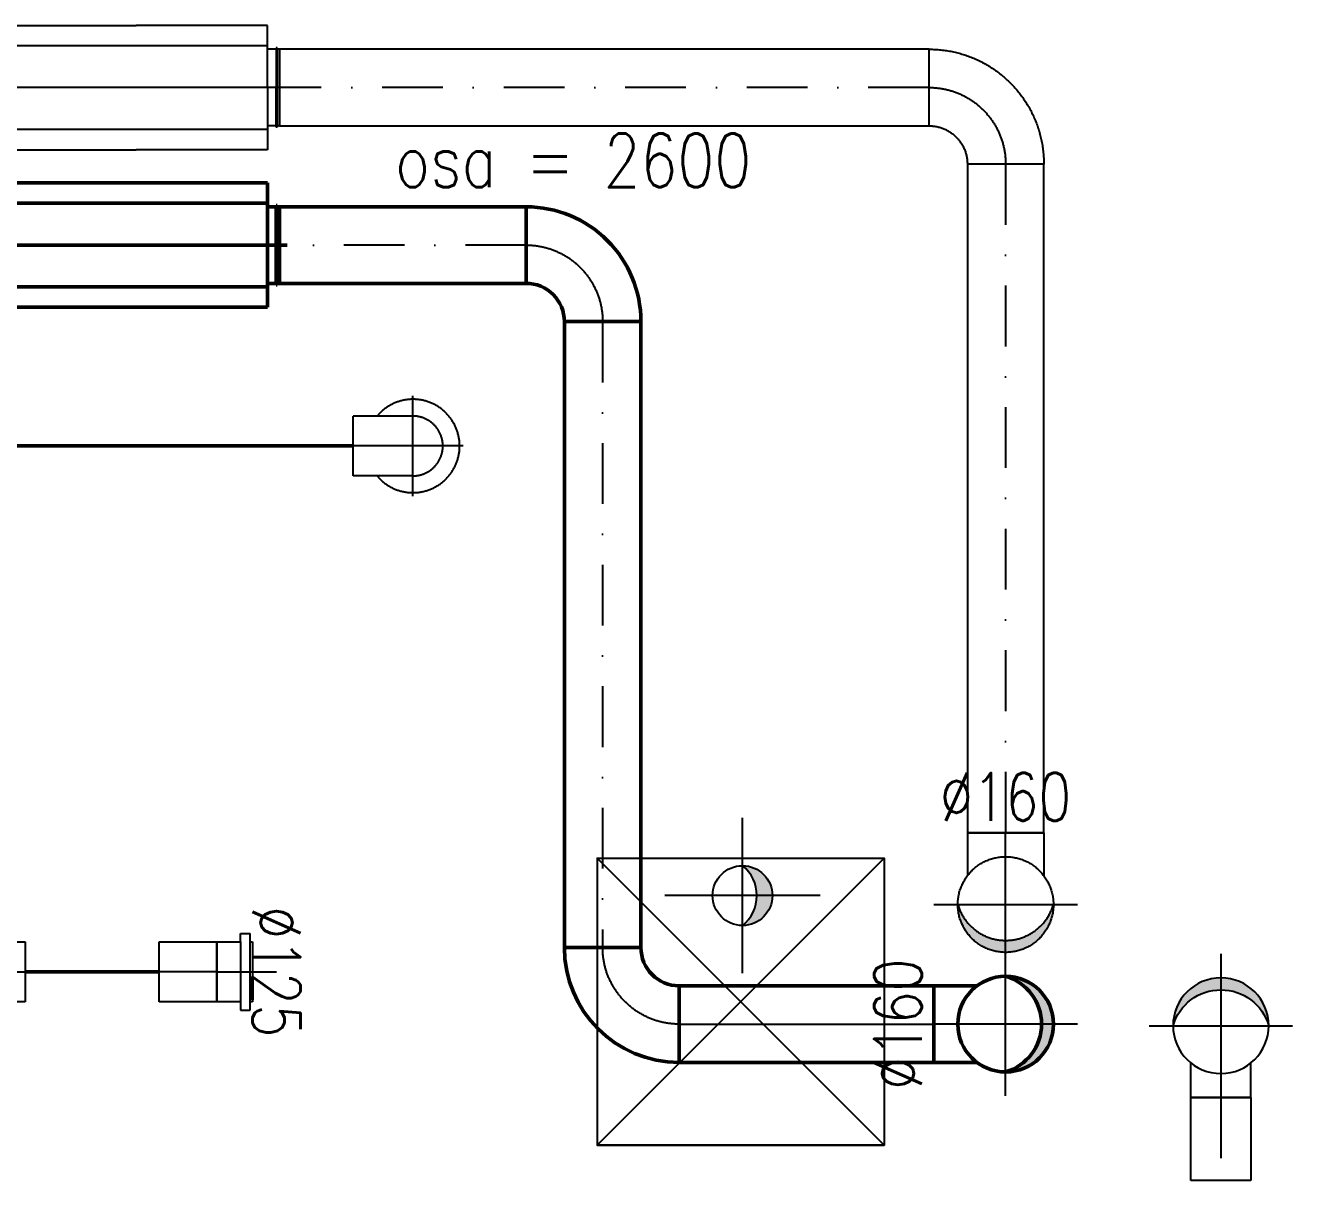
# Model space of a CAD drawing. Header units: millimetres. Extents: x -5302 to 21798, y 60636 to 66330.
# Drawn here: x 19149 to 21798, y 62703 to 65119 of the extents above; entities that cross this region are included whole.
import ezdxf
from ezdxf.enums import TextEntityAlignment as Align

# ---------------------------------------------------------------- set-up
doc = ezdxf.new("R2010")
doc.units = ezdxf.units.MM
doc.header["$LTSCALE"] = 10
for name, pattern in [('_aa', [1.4, 0.5, -0.2, 0.5, -0.2]), ('DASHDOT', [25.4, 12.7, -6.35, 0, -6.35]), ('DASHED', [19.05, 12.7, -6.35]), ('KOLEJE', [0])]:
    doc.linetypes.add(name, pattern=pattern)
doc.layers.get('0').update_dxf_attribs({"color": 3})
doc.layers.add('V-flexo_osy', color=3, linetype='KOLEJE', lineweight=50)
doc.layers.add('V-tvarovky', color=3, linetype='Continuous', lineweight=50)
for name, color, linetype in [('V-tvarovky-popis', 3, 'Continuous'), ('VZT_DIGESTOR', 3, 'Continuous'), ('VZT_EXHAUST', 3, '_aa'), ('VZT_EXHAUST-popis', 3, 'Continuous')]:
    doc.layers.add(name, color=color, linetype=linetype)
doc.styles.add('ROMANS', font='romans.shx', dxfattribs={"width": 0.8})
doc.styles.get("Standard").update_dxf_attribs({"font": 'simplex.shx', "width": 0.8})
doc.linetypes.add('KOLEJE_2', pattern='A,2,[141,CADKON.SHX,S=3,R=0,X=0,Y=0],1.5', length=3.5)

# ---------------------------------------------------------------- blocks, each defined once
blk = doc.blocks.new('*U116')
at = {"linetype": 'ByBlock', "lineweight": -2, "ltscale": 2000}
blk.add_hatch(color=0, dxfattribs=at).paths.add_polyline_path([(0, 100, 0.41421356), (-100, 0, 0.41421356), (0, -100, -0.750012)])
at = {"color": 2, "linetype": 'DASHDOT', "lineweight": 25, "ltscale": 2000}
for p, q in [((0, 150), (0, -150)), ((-150, 0), (150, 0))]:
    blk.add_line(p, q, dxfattribs=at)
at = {"color": 0, "linetype": 'ByBlock', "lineweight": -2, "ltscale": 2000}
for p, q in [((150, 80), (60, 80)), ((150, -80), (150, 80)), ((150, -80), (60, -80))]:
    blk.add_line(p, q, dxfattribs=at)
blk.add_circle((0, 0), 100, dxfattribs=at)
blk.add_arc((29.165, 0), 104.166, 106.259325, 253.740675, dxfattribs=at)
blk = doc.blocks.new('*U117', base_point=(150, -80))
at = {"linetype": 'ByBlock', "lineweight": -2, "ltscale": 2000}
blk.add_hatch(color=0, dxfattribs=at).paths.add_polyline_path([(0, 100, 0.41421356), (-100, 0, 0.41421356), (0, -100, -0.750012)])
at = {"color": 2, "linetype": 'DASHDOT', "lineweight": 25, "ltscale": 2000}
for p, q in [((0, 150), (0, -150)), ((-150, 0), (150, 0))]:
    blk.add_line(p, q, dxfattribs=at)
at = {"color": 0, "linetype": 'ByBlock', "lineweight": -2, "ltscale": 2000}
for p, q in [((150, 80), (60, 80)), ((150, -80), (150, 80)), ((150, -80), (60, -80))]:
    blk.add_line(p, q, dxfattribs=at)
blk.add_circle((0, 0), 100, dxfattribs=at)
blk.add_arc((29.165, 0), 104.166, 106.259325, 253.740675, dxfattribs=at)
blk = doc.blocks.new('*U77', base_point=(104.3, 32.6))
at = {"color": 0, "linetype": 'ByBlock', "lineweight": -2, "ltscale": 2000}
for p, q in [((129.3, 162.6), (404.3, 162.6)), ((129.3, 32.6), (129.3, 162.6)), ((679.3, 162.6), (404.3, 162.6)), ((679.3, 32.6), (679.3, 162.6)), ((104.3, 32.6), (104.3, 112.6)), ((104.3, 112.6), (129.3, 112.6)), ((109.3, 32.6), (109.3, 115.4)), ((109.3, 115.4), (111.5, 115.4)), ((111.5, 115.4), (111.5, 32.6)), ((704.3, 112.6), (679.3, 112.6)), ((697.1, 115.4), (697.1, 32.6)), ((699.3, 115.4), (697.1, 115.4)), ((699.3, 32.6), (699.3, 115.4)), ((704.3, 32.6), (704.3, 112.6)), ((104.3, 32.6), (104.3, -47.4)), ((109.3, 32.6), (109.3, -50.2)), ((111.5, -50.2), (111.5, 32.6)), ((129.3, 32.6), (129.3, -97.4)), ((679.3, 32.6), (679.3, -97.4)), ((697.1, -50.2), (697.1, 32.6)), ((699.3, 32.6), (699.3, -50.2)), ((704.3, 32.6), (704.3, -47.4)), ((104.3, -47.4), (129.3, -47.4)), ((109.3, -50.2), (111.5, -50.2)), ((704.3, -47.4), (679.3, -47.4)), ((699.3, -50.2), (697.1, -50.2)), ((129.3, -97.4), (404.3, -97.4)), ((679.3, -97.4), (404.3, -97.4))]:
    blk.add_line(p, q, dxfattribs=at)
at = {"color": 56, "linetype": 'DASHED', "ltscale": 6000}
for p, q in [((129, 120), (679, 120)), ((129, -54.8), (679, -54.8))]:
    blk.add_line(p, q, dxfattribs=at)
at = {"color": 63, "linetype": 'DASHDOT', "ltscale": 6000}
blk.add_line((88.6, 32.6), (683.2, 32.6), dxfattribs=at)
at = {"color": 52, "linetype": 'ByBlock', "ltscale": 2000}
blk.add_point((129.3, 32.6), dxfattribs=at)
blk = doc.blocks.new('*U123')
at = {"color": 2, "linetype": 'DASHDOT', "lineweight": 25, "ltscale": 2000}
for p, q in [((0, 105), (0, -105)), ((-105, 0), (0, 0))]:
    blk.add_line(p, q, dxfattribs=at)
at = {"color": 0, "linetype": 'ByBlock', "lineweight": -2, "ltscale": 2000}
for p, q in [((0, 62.5), (125, 62.5)), ((125, 62.5), (125, -62.5)), ((0, -62.5), (125, -62.5))]:
    blk.add_line(p, q, dxfattribs=at)
at = {"color": 2, "linetype": 'KOLEJE', "lineweight": 25, "ltscale": 2000}
blk.add_lwpolyline([(0, 0), (125, 0)], dxfattribs=at)
at = {"color": 0, "linetype": 'ByBlock', "lineweight": -2, "ltscale": 2000}
for radius, start, end in [(97.6, 39.8056, 320.1944), (62.5, 90, 270)]:
    blk.add_arc((0, 0), radius, start, end, dxfattribs=at)
blk = doc.blocks.new('*U129', base_point=(160, 0))
at = {"color": 0, "lineweight": -2, "ltscale": 2000}
for p, q in [((0, 240), (0, 80)), ((0, 240), (0, 240)), ((0, 80), (0, 80)), ((80, 0), (240, 0)), ((80, 0), (80, 0)), ((240, 0), (240, 0))]:
    blk.add_line(p, q, dxfattribs=at)
at = {"color": 2, "linetype": 'DASHDOT', "lineweight": 25, "ltscale": 2000}
for p, q in [((0, 160), (0, 160)), ((160, 0), (160, 0))]:
    blk.add_line(p, q, dxfattribs=at)
at = {"color": 0, "lineweight": -2, "ltscale": 2000}
for radius in [240, 80]:
    blk.add_arc((0, 0), radius, 0, 90, dxfattribs=at)
at = {"color": 2, "linetype": 'DASHDOT', "lineweight": 25, "ltscale": 2000}
blk.add_arc((0, 0), 160, 0, 90, dxfattribs=at)
blk = doc.blocks.new('*U130', base_point=(0, 160))
at = {"color": 0, "lineweight": -2, "ltscale": 2000}
for p, q in [((0, 240), (0, 80)), ((0, 240), (0, 240)), ((0, 80), (0, 80)), ((80, 0), (240, 0)), ((80, 0), (80, 0)), ((240, 0), (240, 0))]:
    blk.add_line(p, q, dxfattribs=at)
at = {"color": 2, "linetype": 'DASHDOT', "lineweight": 25, "ltscale": 2000}
for p, q in [((0, 160), (0, 160)), ((160, 0), (160, 0))]:
    blk.add_line(p, q, dxfattribs=at)
at = {"color": 0, "lineweight": -2, "ltscale": 2000}
for radius in [240, 80]:
    blk.add_arc((0, 0), radius, 0, 90, dxfattribs=at)
at = {"color": 2, "linetype": 'DASHDOT', "lineweight": 25, "ltscale": 2000}
blk.add_arc((0, 0), 160, 0, 90, dxfattribs=at)
blk = doc.blocks.new('*U131', base_point=(532.41, 80))
at = {"color": 0, "linetype": 'ByBlock', "lineweight": -2, "ltscale": 2000}
for p, q in [((0, 160), (0, 0)), ((532.41, 160), (0, 160)), ((532.41, 0), (532.41, 160)), ((0, 0), (532.41, 0))]:
    blk.add_line(p, q, dxfattribs=at)
at = {"color": 2, "linetype": 'DASHDOT', "lineweight": 25, "ltscale": 2000}
blk.add_line((0, 80), (532.41, 80), dxfattribs=at)
blk = doc.blocks.new('*U132', base_point=(160, 0))
at = {"color": 0, "lineweight": -2, "ltscale": 2000}
for p, q in [((0, 240), (0, 80)), ((0, 240), (0, 240)), ((0, 80), (0, 80)), ((80, 0), (240, 0)), ((80, 0), (80, 0)), ((240, 0), (240, 0))]:
    blk.add_line(p, q, dxfattribs=at)
at = {"color": 2, "linetype": 'DASHDOT', "lineweight": 25, "ltscale": 2000}
for p, q in [((0, 160), (0, 160)), ((160, 0), (160, 0))]:
    blk.add_line(p, q, dxfattribs=at)
at = {"color": 0, "lineweight": -2, "ltscale": 2000}
for radius in [240, 80]:
    blk.add_arc((0, 0), radius, 0, 90, dxfattribs=at)
at = {"color": 2, "linetype": 'DASHDOT', "lineweight": 25, "ltscale": 2000}
blk.add_arc((0, 0), 160, 0, 90, dxfattribs=at)
blk = doc.blocks.new('*U74', base_point=(150, -62.5))
at = {"linetype": 'ByBlock', "lineweight": -2, "ltscale": 2000}
blk.add_hatch(color=0, dxfattribs=at).paths.add_polyline_path([(0, 100, 0.414214), (-100, 0, 0.414214), (0, -100, -0.750012)])
at = {"color": 2, "linetype": 'DASHDOT', "lineweight": 25, "ltscale": 2000}
for p, q in [((0, 150), (0, -150)), ((-150, 0), (150, 0))]:
    blk.add_line(p, q, dxfattribs=at)
at = {"color": 0, "linetype": 'ByBlock', "lineweight": -2, "ltscale": 2000}
for p, q in [((150, 62.5), (78.1, 62.5)), ((150, -62.5), (150, 62.5)), ((150, -62.5), (78.1, -62.5))]:
    blk.add_line(p, q, dxfattribs=at)
blk.add_circle((0, 0), 100, dxfattribs=at)
blk.add_arc((29.2, 0), 104.2, 106.2593, 253.7407, dxfattribs=at)
blk = doc.blocks.new('*U100')
at = {"linetype": 'ByBlock', "lineweight": -2, "ltscale": 2000}
blk.add_hatch(color=0, dxfattribs=at).paths.add_polyline_path([(0, 62.5, 0.414214), (-62.5, 0, 0.414214), (0, -62.5, -0.480625)])
at = {"color": 2, "linetype": 'DASHDOT', "lineweight": 25, "ltscale": 2000}
for p, q in [((0, 162.5), (0, -162.5)), ((-162.5, 0), (162.5, 0))]:
    blk.add_line(p, q, dxfattribs=at)
at = {"color": 0, "linetype": 'ByBlock', "lineweight": -2, "ltscale": 2000}
blk.add_circle((0, 0), 62.5, dxfattribs=at)
blk.add_arc((50, 0), 80, 128.6598, 231.3402, dxfattribs=at)
blk = doc.blocks.new('*U180')
at = {"color": 0, "linetype": 'ByBlock', "lineweight": -2, "ltscale": 2000}
for p, q in [((0, 125), (0, 0)), ((173.89, 125), (0, 125)), ((173.89, 0), (173.89, 125)), ((0, 0), (173.89, 0))]:
    blk.add_line(p, q, dxfattribs=at)
at = {"color": 2, "linetype": 'DASHDOT', "lineweight": 25}
blk.add_line((0, 62.5), (173.89, 62.5), dxfattribs=at)
blk = doc.blocks.new('*U179', base_point=(0, 62.5))
at = {"color": 0, "linetype": 'ByBlock', "lineweight": -2, "ltscale": 2000}
for p, q in [((0, 125), (0, 0)), ((366.78, 125), (0, 125)), ((366.78, 0), (366.78, 125)), ((0, 0), (366.78, 0))]:
    blk.add_line(p, q, dxfattribs=at)
at = {"color": 2, "linetype": 'DASHDOT', "lineweight": 25}
blk.add_line((0, 62.5), (366.78, 62.5), dxfattribs=at)
blk = doc.blocks.new('*U186', base_point=(0, 20))
at = {"color": 2, "linetype": 'DASHED', "lineweight": 25, "ltscale": 2000}
blk.add_line((0, 70), (0, -55), dxfattribs=at)
at = {"color": 0, "linetype": 'ByBlock', "lineweight": -2, "ltscale": 2000}
for p, q in [((-62.5, 20), (-80, 20)), ((-80, 20), (-80, 0)), ((80, 0), (-80, 0)), ((62.5, 20), (80, 20)), ((80, 20), (80, 0))]:
    blk.add_line(p, q, dxfattribs=at)
blk.add_lwpolyline([(-62.5, 20), (62.5, 20), (62.5, 70), (-62.5, 70)], close=True, dxfattribs=at)
for points in [[(-62.5, 0), (-62.5, -5)], [(-62.5, -5), (62.5, -5), (62.5, 0)]]:
    blk.add_lwpolyline(points, dxfattribs=at)
blk = doc.blocks.new('*U188', base_point=(120, 0))
at = {"color": 0, "linetype": 'ByBlock', "lineweight": -2, "ltscale": 2000}
for p, q in [((0, 125), (0, 0)), ((120, 125), (0, 125)), ((120, 0), (120, 125)), ((0, 0), (120, 0))]:
    blk.add_line(p, q, dxfattribs=at)
at = {"color": 2, "linetype": 'DASHDOT', "lineweight": 25, "ltscale": 2000}
blk.add_line((0, 62.5), (120, 62.5), dxfattribs=at)
blk = doc.blocks.new('*U189', base_point=(0, 80))
at = {"color": 0, "linetype": 'ByBlock', "lineweight": -2, "ltscale": 2000}
for p, q in [((0, 160), (0, 0)), ((1357.72, 160), (0, 160)), ((1357.72, 0), (1357.72, 160)), ((0, 0), (1357.72, 0))]:
    blk.add_line(p, q, dxfattribs=at)
at = {"color": 2, "linetype": 'DASHDOT', "lineweight": 25}
blk.add_line((0, 80), (1357.72, 80), dxfattribs=at)
blk = doc.blocks.new('*U190', base_point=(0, 80))
at = {"color": 0, "linetype": 'ByBlock', "lineweight": -2, "ltscale": 2000}
for p, q in [((0, 160), (0, 0)), ((515.31, 160), (0, 160)), ((515.31, 0), (515.31, 160)), ((0, 0), (515.31, 0))]:
    blk.add_line(p, q, dxfattribs=at)
at = {"color": 2, "linetype": 'DASHDOT', "lineweight": 25}
blk.add_line((0, 80), (515.31, 80), dxfattribs=at)
blk = doc.blocks.new('*U191', base_point=(0, 80))
at = {"color": 0, "linetype": 'ByBlock', "lineweight": -2, "ltscale": 2000}
for p, q in [((0, 160), (0, 0)), ((1397.89, 160), (0, 160)), ((1397.89, 0), (1397.89, 160)), ((0, 0), (1397.89, 0))]:
    blk.add_line(p, q, dxfattribs=at)
at = {"color": 2, "linetype": 'DASHDOT', "lineweight": 25}
blk.add_line((0, 80), (1397.89, 80), dxfattribs=at)
blk = doc.blocks.new('*U192', base_point=(0, 80))
at = {"color": 0, "linetype": 'ByBlock', "lineweight": -2, "ltscale": 2000}
for p, q in [((0, 160), (0, 0)), ((1308.6, 160), (0, 160)), ((1308.6, 0), (1308.6, 160)), ((0, 0), (1308.6, 0))]:
    blk.add_line(p, q, dxfattribs=at)
at = {"color": 2, "linetype": 'DASHDOT', "lineweight": 25}
blk.add_line((0, 80), (1308.6, 80), dxfattribs=at)

msp = doc.modelspace()

# ---------------------------------------------------------------- linework, layer by layer
at = {"layer": 'V-flexo_osy', "linetype": 'KOLEJE_2', "ltscale": 2}
for points in [[(18914.7, 64239.3), (19834.3, 64239.3)], [(19149, 63140), (19429, 63140)]]:
    msp.add_lwpolyline(points, dxfattribs=at)
at = {"layer": 'VZT_DIGESTOR', "ltscale": 200}
msp.add_lwpolyline([(20344.5, 63377.4), (20344.5, 62777.4), (20944.5, 62777.4), (20344.5, 63377.4), (20944.5, 63377.4), (20944.5, 62777.4), (20344.5, 62777.4), (20944.5, 63377.4)], dxfattribs=at)

# ---------------------------------------------------------------- block references
at = {"layer": 'V-tvarovky', "ltscale": 2000}
for name, p, rotation in [('*U77', (19680.5, 64659.3), 180.00000000004), ('*U190', (20195.8, 64659.3), 180.0000000000001), ('*U192', (20355.8, 64499.3), 269.9999999999998), ('*U116', (21198.2, 63030.7), 180.0000000000014)]:
    msp.add_blockref(name, p, dxfattribs=dict(at, rotation=rotation))
at = {"layer": 'V-tvarovky', "ltscale": 2000, "xscale": -1}
for name, p, rotation in [('*U129', (20195.8, 64659.3), 270.0000000000002), ('*U130', (20355.8, 63190.7), 89.99999999999976)]:
    msp.add_blockref(name, p, dxfattribs=dict(at, rotation=rotation))
at = {"layer": 'V-tvarovky', "ltscale": 2000}
msp.add_blockref('*U131', (21048.2, 63030.7), dxfattribs=at)
at = {"layer": 'VZT_DIGESTOR', "ltscale": 200, "rotation": 179.9999999999985}
msp.add_blockref('*U100', (20648.2, 63299.4), dxfattribs=at)
at = {"layer": 'VZT_DIGESTOR', "ltscale": 200, "xscale": -1, "rotation": 89.99999999999768}
msp.add_blockref('*U74', (21710.7, 62877.4), dxfattribs=at)
at = {"layer": 'VZT_DIGESTOR', "ltscale": 2000, "xscale": -1, "rotation": 89.9999999999964}
msp.add_blockref('*U180', (21710.7, 62877.4), dxfattribs=at)
at = {"layer": 'VZT_EXHAUST', "ltscale": 200}
for name, p, rotation in [('*U77', (19680.5, 64988.6), 180.00000000004), ('*U189', (21038.2, 64988.6), 179.9999999999982), ('*U191', (21198.2, 64828.6), 269.9999999999983), ('*U123', (19959.3, 64239.3), 180), ('*U117', (21278.2, 63430.7), 89.99999999999991)]:
    msp.add_blockref(name, p, dxfattribs=dict(at, rotation=rotation))
at = {"layer": 'VZT_EXHAUST', "ltscale": 200, "xscale": -1}
for name, p, rotation in [('*U132', (21038.2, 64988.6), 269.9999999999982), ('*U186', (19599, 63140), 90.00000000000271), ('*U179', (18782.2, 63140), 180)]:
    msp.add_blockref(name, p, dxfattribs=dict(at, rotation=rotation))
at = {"layer": 'VZT_EXHAUST', "ltscale": 2000, "xscale": -1}
msp.add_blockref('*U188', (19429, 63077.5), dxfattribs=at)

# ---------------------------------------------------------------- texts
at = {"layer": 'V-tvarovky', "ltscale": 2000, "insert": (19922, 64892.6, -4800), "char_height": 150, "width": 1946.022, "attachment_point": 1, "rotation": 0, "style": 'ROMANS'}
msp.add_mtext('\\A1;{\\Fromans|c238;\\H0.75x;osa = 2600}', dxfattribs=at)
at = {"layer": 'V-tvarovky-popis', "color": 3, "width": 0.8}
msp.add_text('%%c160', height=100, rotation=90, dxfattribs=at).set_placement((21023.2, 63030.7), align=Align.CENTER)
at = {"layer": 'VZT_EXHAUST-popis', "color": 3, "width": 0.8}
for s, rotation, p in [('%%c160', 360, (21198.2, 63455.7)), ('%%c125', 270, (19624, 63140))]:
    msp.add_text(s, height=100, rotation=rotation, dxfattribs=at).set_placement(p, align=Align.CENTER)

doc.saveas('drawing.dxf')
